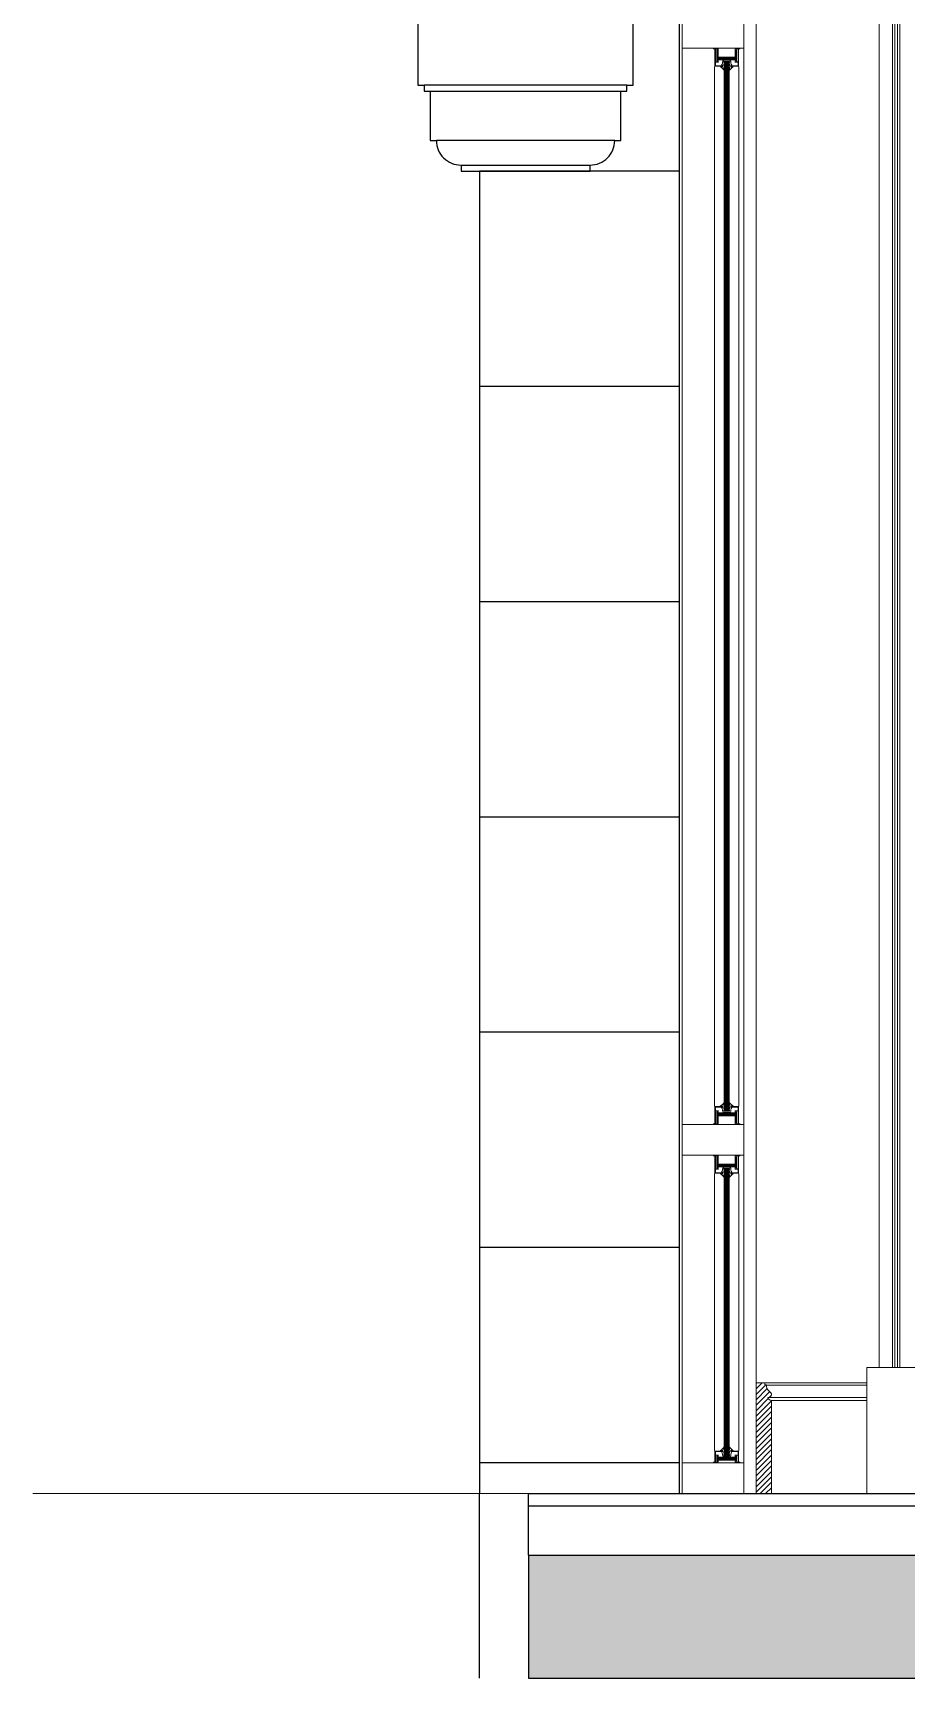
# Model space of a CAD drawing. Header units: millimetres. Extents: x -10942 to 92711, y -16583 to 30009.
# Drawn here: x 21159 to 22579, y 18562 to 21237 of the extents above; entities that cross this region are included whole.
import ezdxf

# ---------------------------------------------------------------- set-up
doc = ezdxf.new("R2010")
doc.units = ezdxf.units.MM
doc.header["$LTSCALE"] = 1000
doc.header["$MEASUREMENT"] = 0
doc.linetypes.add('DASHED', pattern=[0.75, 0.5, -0.25])
doc.linetypes.add('HIDDEN', pattern=[0.375, 0.25, -0.125])
for name, color, linetype, lineweight in [('A-FLOR-SLAB', 7, 'Continuous', 40), ('A-GLAZ', 134, 'Continuous', 18), ('A-RNDR-ALUM', 1, 'Continuous', 9), ('A-RNDR-PLST', 1, 'Continuous', 9), ('A-RNDR-PT36', 253, 'Continuous', 20)]:
    doc.layers.add(name, color=color, linetype=linetype, lineweight=lineweight)
for name, color, linetype in [('A-Hidden', 8, 'HIDDEN'), ('Layer1', 1, 'Continuous'), ('Layer3', 3, 'Continuous'), ('Layer7', 8, 'Continuous'), ('WOOD 01', 34, 'Continuous')]:
    doc.layers.add(name, color=color, linetype=linetype)

# ---------------------------------------------------------------- blocks, each defined once
blk = doc.blocks.new('GLAZ-5')
at = {"layer": 'A-GLAZ'}
for p, q in [((-26.3, 621.5, 0), (-26.3, 2328.5, 0)), ((-24.9, 621.5, 0), (-24.9, 2328.5, 0)), ((-23.6, 621.5, 0), (-23.6, 2328.5, 0)), ((-22.3, 621.5, 0), (-22.3, 2328.5, 0)), ((-20.9, 621.5, 0), (-20.9, 2328.5, 0)), ((-19.6, 621.5, 0), (-19.6, 2328.5, 0)), ((-18.3, 621.5, 0), (-18.3, 2328.5, 0)), ((-26.3, 528.5, 0), (-26.3, 58.5, 0)), ((-24.9, 528.5, 0), (-24.9, 58.5, 0)), ((-23.6, 528.5, 0), (-23.6, 58.5, 0)), ((-22.3, 528.5, 0), (-22.3, 58.5, 0)), ((-20.9, 528.5, 0), (-20.9, 58.5, 0)), ((-19.6, 528.5, 0), (-19.6, 58.5, 0)), ((-18.3, 528.5, 0), (-18.3, 58.5, 0))]:
    blk.add_line(p, q, dxfattribs=at)
at = {"layer": 'A-RNDR-ALUM'}
for p, q in [((-50, 2350, 0), (-50, 600, 0)), ((-38.2, 2347.4, 0), (-37.5, 2347.4, 0)), ((-38.2, 2329.4, 0), (-38.2, 2347.4, 0)), ((-38.2, 2347.4, 0), (-37.5, 2347.4, 0)), ((-38.2, 2329.4, 0), (-38.2, 2347.4, 0)), ((-38.2, 2329.4, 0), (-37.5, 2329.4, 0)), ((-38.2, 2329.4, 0), (-37.5, 2329.4, 0)), ((-37.5, 2329.4, 0), (-37.5, 2347.4, 0)), ((-37.5, 2329.4, 0), (-37.5, 2347.4, 0)), ((-37.5, 2335.7, 0), (-7.1, 2335.7, 0)), ((-37.5, 2335.7, 0), (-7.1, 2335.7, 0)), ((-37.5, 2334.6, 0), (-7.1, 2334.6, 0)), ((-37.5, 2334.6, 0), (-7.1, 2334.6, 0)), ((-37.5, 2333.4, 0), (-7.1, 2333.4, 0)), ((-37.5, 2333.4, 0), (-7.1, 2333.4, 0)), ((-37.5, 2332.2, 0), (-7.1, 2332.2, 0)), ((-37.5, 2332.2, 0), (-7.1, 2332.2, 0)), ((-37.5, 2331.1, 0), (-7.1, 2331.1, 0)), ((-37.5, 2331.1, 0), (-7.1, 2331.1, 0)), ((-36, 2347.4, 0), (-35.3, 2347.4, 0)), ((-36, 2347.4, 0), (-35.3, 2347.4, 0)), ((-36, 2329.4, 0), (-35.3, 2329.4, 0)), ((-36, 2329.4, 0), (-35.3, 2329.4, 0)), ((-6.4, 2347.4, 0), (-7.1, 2347.4, 0)), ((-7.1, 2329.4, 0), (-7.1, 2347.4, 0)), ((-6.4, 2347.4, 0), (-7.1, 2347.4, 0)), ((-7.1, 2329.4, 0), (-7.1, 2347.4, 0)), ((-6.4, 2329.4, 0), (-7.1, 2329.4, 0)), ((-6.4, 2329.4, 0), (-7.1, 2329.4, 0)), ((-6.4, 2329.4, 0), (-6.4, 2347.4, 0)), ((-6.4, 2329.4, 0), (-6.4, 2347.4, 0)), ((50, 2350, 0), (50, 600, 0)), ((-38.2, 620.6, 0), (-37.5, 620.6, 0)), ((-38.2, 620.6, 0), (-38.2, 602.6, 0)), ((-38.2, 620.6, 0), (-37.5, 620.6, 0)), ((-38.2, 620.6, 0), (-38.2, 602.6, 0)), ((-37.5, 620.6, 0), (-37.5, 602.6, 0)), ((-37.5, 620.6, 0), (-37.5, 602.6, 0)), ((-37.5, 618.9, 0), (-7.1, 618.9, 0)), ((-37.5, 618.9, 0), (-7.1, 618.9, 0)), ((-37.5, 617.8, 0), (-7.1, 617.8, 0)), ((-37.5, 617.8, 0), (-7.1, 617.8, 0)), ((-37.5, 616.6, 0), (-7.1, 616.6, 0)), ((-37.5, 616.6, 0), (-7.1, 616.6, 0)), ((-37.5, 615.4, 0), (-7.1, 615.4, 0)), ((-37.5, 615.4, 0), (-7.1, 615.4, 0)), ((-36, 620.6, 0), (-35.3, 620.6, 0)), ((-36, 620.6, 0), (-35.3, 620.6, 0)), ((-6.4, 620.6, 0), (-7.1, 620.6, 0)), ((-7.1, 620.6, 0), (-7.1, 602.6, 0)), ((-6.4, 620.6, 0), (-7.1, 620.6, 0)), ((-7.1, 620.6, 0), (-7.1, 602.6, 0)), ((-6.4, 620.6, 0), (-6.4, 602.6, 0)), ((-6.4, 620.6, 0), (-6.4, 602.6, 0)), ((-38.2, 602.6, 0), (-37.5, 602.6, 0)), ((-38.2, 602.6, 0), (-37.5, 602.6, 0)), ((-37.5, 614.3, 0), (-7.1, 614.3, 0)), ((-37.5, 614.3, 0), (-7.1, 614.3, 0)), ((-36, 602.6, 0), (-35.3, 602.6, 0)), ((-36, 602.6, 0), (-35.3, 602.6, 0)), ((-6.4, 602.6, 0), (-7.1, 602.6, 0)), ((-6.4, 602.6, 0), (-7.1, 602.6, 0)), ((-50, 50, 0), (-50, 550, 0)), ((-38.2, 547.4, 0), (-37.5, 547.4, 0)), ((-38.2, 529.4, 0), (-38.2, 547.4, 0)), ((-38.2, 547.4, 0), (-37.5, 547.4, 0)), ((-38.2, 529.4, 0), (-38.2, 547.4, 0)), ((-37.5, 529.4, 0), (-37.5, 547.4, 0)), ((-37.5, 529.4, 0), (-37.5, 547.4, 0)), ((-37.5, 535.7, 0), (-7.1, 535.7, 0)), ((-37.5, 535.7, 0), (-7.1, 535.7, 0)), ((-36, 547.4, 0), (-35.3, 547.4, 0)), ((-36, 547.4, 0), (-35.3, 547.4, 0)), ((-6.4, 547.4, 0), (-7.1, 547.4, 0)), ((-7.1, 529.4, 0), (-7.1, 547.4, 0)), ((-6.4, 547.4, 0), (-7.1, 547.4, 0)), ((-7.1, 529.4, 0), (-7.1, 547.4, 0)), ((-6.4, 529.4, 0), (-6.4, 547.4, 0)), ((-6.4, 529.4, 0), (-6.4, 547.4, 0)), ((50, 50, 0), (50, 550, 0)), ((-38.2, 529.4, 0), (-37.5, 529.4, 0)), ((-38.2, 529.4, 0), (-37.5, 529.4, 0)), ((-37.5, 534.6, 0), (-7.1, 534.6, 0)), ((-37.5, 534.6, 0), (-7.1, 534.6, 0)), ((-37.5, 533.4, 0), (-7.1, 533.4, 0)), ((-37.5, 533.4, 0), (-7.1, 533.4, 0)), ((-37.5, 532.2, 0), (-7.1, 532.2, 0)), ((-37.5, 532.2, 0), (-7.1, 532.2, 0)), ((-37.5, 531.1, 0), (-7.1, 531.1, 0)), ((-37.5, 531.1, 0), (-7.1, 531.1, 0)), ((-36, 529.4, 0), (-35.3, 529.4, 0)), ((-36, 529.4, 0), (-35.3, 529.4, 0)), ((-6.4, 529.4, 0), (-7.1, 529.4, 0)), ((-6.4, 529.4, 0), (-7.1, 529.4, 0)), ((-38.2, 60.6, 0), (-37.5, 60.6, 0)), ((-38.2, 60.6, 0), (-38.2, 52.6, 0)), ((-38.2, 60.6, 0), (-37.5, 60.6, 0)), ((-38.2, 60.6, 0), (-38.2, 52.6, 0)), ((-37.5, 60.6, 0), (-37.5, 52.6, 0)), ((-37.5, 60.6, 0), (-37.5, 52.6, 0)), ((-37.5, 59, 0), (-7.1, 59, 0)), ((-37.5, 59, 0), (-7.1, 59, 0)), ((-37.5, 57.8, 0), (-7.1, 57.8, 0)), ((-37.5, 57.8, 0), (-7.1, 57.8, 0)), ((-37.5, 56.6, 0), (-7.1, 56.6, 0)), ((-37.5, 56.6, 0), (-7.1, 56.6, 0)), ((-37.5, 55.5, 0), (-7.1, 55.5, 0)), ((-37.5, 55.5, 0), (-7.1, 55.5, 0)), ((-37.5, 54.3, 0), (-7.1, 54.3, 0)), ((-37.5, 54.3, 0), (-7.1, 54.3, 0)), ((-36, 60.6, 0), (-35.3, 60.6, 0)), ((-36, 60.6, 0), (-35.3, 60.6, 0)), ((-6.4, 60.6, 0), (-7.1, 60.6, 0)), ((-7.1, 60.6, 0), (-7.1, 52.6, 0)), ((-6.4, 60.6, 0), (-7.1, 60.6, 0)), ((-7.1, 60.6, 0), (-7.1, 52.6, 0)), ((-6.4, 60.6, 0), (-6.4, 52.6, 0)), ((-6.4, 60.6, 0), (-6.4, 52.6, 0)), ((-38.2, 52.6, 0), (-37.5, 52.6, 0)), ((-38.2, 52.6, 0), (-37.5, 52.6, 0)), ((-36, 52.6, 0), (-35.3, 52.6, 0)), ((-36, 52.6, 0), (-35.3, 52.6, 0)), ((-6.4, 52.6, 0), (-7.1, 52.6, 0)), ((-6.4, 52.6, 0), (-7.1, 52.6, 0))]:
    blk.add_line(p, q, dxfattribs=at)
for points in [[(-50, 2350), (50, 2350), (50, 2400), (-50, 2400)], [(-50, 600), (50, 600), (50, 550), (-50, 550)], [(-50, 50), (50, 50), (50, 0), (-50, 0)]]:
    blk.add_lwpolyline(points, close=True, dxfattribs=at)
at = {"layer": 'A-RNDR-ALUM', "const_width": 0.928, "elevation": 0}
for points in [[(-43.7, 2348.6, -0.414214), (-44.2, 2349.1)], [(-43.7, 2348.6, -0.414214), (-44.2, 2349.1)], [(-0.7, 2348.6, 0.414214), (-0.2, 2349.1)], [(-0.7, 2348.6, 0.414214), (-0.2, 2349.1)], [(-43.7, 601.4, 0.414214), (-44.2, 600.9)], [(-43.7, 601.4, 0.414214), (-44.2, 600.9)], [(-0.7, 601.4, -0.414214), (-0.2, 600.9)], [(-0.7, 601.4, -0.414214), (-0.2, 600.9)], [(-43.7, 548.6, -0.414214), (-44.2, 549.1)], [(-43.7, 548.6, -0.414214), (-44.2, 549.1)], [(-0.7, 548.6, 0.414214), (-0.2, 549.1)], [(-0.7, 548.6, 0.414214), (-0.2, 549.1)], [(-43.7, 51.4, 0.414214), (-44.2, 50.9)], [(-43.7, 51.4, 0.414214), (-44.2, 50.9)], [(-0.7, 51.4, -0.414214), (-0.2, 50.9)], [(-0.7, 51.4, -0.414214), (-0.2, 50.9)]]:
    blk.add_lwpolyline(points, format="xyb", dxfattribs=at)
at = {"layer": 'A-RNDR-ALUM', "elevation": 0}
for points in [[(-14, 2322.4), (-15.6, 2322.4), (-15.6, 2319.5, -0.015553), (-14.8, 2320), (-11.6, 2320, 0.104304), (-18.3, 2313.9), (-18.3, 2316.5, -0.016036), (-17.6, 2317.2), (-17.6, 2318.5), (-18.3, 2319.1), (-18.3, 2322), (-17.6, 2321.3), (-17.6, 2323.7), (-18.3, 2324.3), (-18.3, 2327.2), (-17.6, 2326.5), (-17.6, 2327.8, 0.414214), (-18.3, 2328.5), (-26.3, 2328.5, 0.414214), (-26.9, 2327.8), (-26.9, 2326.5), (-26.3, 2327.2), (-26.3, 2324.3), (-26.9, 2323.7), (-26.9, 2321.3), (-26.3, 2322), (-26.3, 2319.1), (-26.9, 2318.5), (-26.9, 2317.2, -0.016036), (-26.3, 2316.5), (-26.3, 2313.9, 0.104304), (-33, 2320), (-29.8, 2320, -0.015553), (-28.9, 2319.5), (-28.9, 2322.4), (-30.6, 2322.4, 0.021646), (-28.9, 2325.9), (-28.9, 2327.8, -0.414214), (-26.3, 2330.5), (-18.3, 2330.5, -0.414214), (-15.6, 2327.8), (-15.6, 2325.9, 0.021646)], [(-14, 627.6), (-15.6, 627.6), (-15.6, 630.5, 0.015553), (-14.8, 630), (-11.6, 630, -0.104304), (-18.3, 636.1), (-18.3, 633.5, 0.016036), (-17.6, 632.8), (-17.6, 631.5), (-18.3, 630.9), (-18.3, 628), (-17.6, 628.7), (-17.6, 626.3), (-18.3, 625.7), (-18.3, 622.8), (-17.6, 623.5), (-17.6, 622.2, -0.414214), (-18.3, 621.5), (-26.3, 621.5, -0.414214), (-26.9, 622.2), (-26.9, 623.5), (-26.3, 622.8), (-26.3, 625.7), (-26.9, 626.3), (-26.9, 628.7), (-26.3, 628), (-26.3, 630.9), (-26.9, 631.5), (-26.9, 632.8, 0.016036), (-26.3, 633.5), (-26.3, 636.1, -0.104304), (-33, 630), (-29.8, 630, 0.015553), (-28.9, 630.5), (-28.9, 627.6), (-30.6, 627.6, -0.021646), (-28.9, 624.1), (-28.9, 622.2, 0.414214), (-26.3, 619.5), (-18.3, 619.5, 0.414214), (-15.6, 622.2), (-15.6, 624.1, -0.021646)], [(-14, 522.4), (-15.6, 522.4), (-15.6, 519.5, -0.015553), (-14.8, 520), (-11.6, 520, 0.104304), (-18.3, 513.9), (-18.3, 516.5, -0.016036), (-17.6, 517.2), (-17.6, 518.5), (-18.3, 519.1), (-18.3, 522), (-17.6, 521.3), (-17.6, 523.7), (-18.3, 524.3), (-18.3, 527.2), (-17.6, 526.5), (-17.6, 527.8, 0.414214), (-18.3, 528.5), (-26.3, 528.5, 0.414214), (-26.9, 527.8), (-26.9, 526.5), (-26.3, 527.2), (-26.3, 524.3), (-26.9, 523.7), (-26.9, 521.3), (-26.3, 522), (-26.3, 519.1), (-26.9, 518.5), (-26.9, 517.2, -0.016036), (-26.3, 516.5), (-26.3, 513.9, 0.104304), (-33, 520), (-29.8, 520, -0.015553), (-28.9, 519.5), (-28.9, 522.4), (-30.6, 522.4, 0.021646), (-28.9, 525.9), (-28.9, 527.8, -0.414214), (-26.3, 530.5), (-18.3, 530.5, -0.414214), (-15.6, 527.8), (-15.6, 525.9, 0.021646)], [(-14, 67.6), (-15.6, 67.6), (-15.6, 70.5, 0.015553), (-14.8, 70), (-11.6, 70, -0.104304), (-18.3, 76.1), (-18.3, 73.5, 0.016036), (-17.6, 72.8), (-17.6, 71.5), (-18.3, 70.9), (-18.3, 68), (-17.6, 68.7), (-17.6, 66.3), (-18.3, 65.7), (-18.3, 62.8), (-17.6, 63.5), (-17.6, 62.2, -0.414214), (-18.3, 61.5), (-26.3, 61.5, -0.414214), (-26.9, 62.2), (-26.9, 63.5), (-26.3, 62.8), (-26.3, 65.7), (-26.9, 66.3), (-26.9, 68.7), (-26.3, 68), (-26.3, 70.9), (-26.9, 71.5), (-26.9, 72.8, 0.016036), (-26.3, 73.5), (-26.3, 76.1, -0.104304), (-33, 70), (-29.8, 70, 0.015553), (-28.9, 70.5), (-28.9, 67.6), (-30.6, 67.6, -0.021646), (-28.9, 64.1), (-28.9, 62.2, 0.414214), (-26.3, 59.5), (-18.3, 59.5, 0.414214), (-15.6, 62.2), (-15.6, 64.1, -0.021646)]]:
    blk.add_lwpolyline(points, format="xyb", close=True, dxfattribs=at)
at = {"layer": 'A-RNDR-ALUM'}
for points in [[(-44.6, 2350, 0), (-44.6, 2349.1, 0), (-42.2, 2350, 0), (-43.7, 2349.1, 0)], [(-44.6, 2350, 0), (-44.6, 2349.1, 0), (-42.2, 2350, 0), (-43.7, 2349.1, 0)], [(-42.2, 2350, 0), (-43.7, 2349.1, 0), (-42.2, 2348.2, 0), (-43.7, 2348.2, 0)], [(-42.2, 2350, 0), (-43.7, 2349.1, 0), (-42.2, 2348.2, 0), (-43.7, 2348.2, 0)], [(-36.9, 2348.2, 0), (-35, 2350, 0), (-39.8, 2348.2, 0), (-39.8, 2350, 0)], [(-36.9, 2348.2, 0), (-35, 2350, 0), (-39.8, 2348.2, 0), (-39.8, 2350, 0)], [(-39.8, 2326.7, 0), (-39.8, 2328.6, 0), (-35, 2326.7, 0), (-36.9, 2328.6, 0)], [(-39.8, 2326.7, 0), (-39.8, 2328.6, 0), (-35, 2326.7, 0), (-36.9, 2328.6, 0)], [(-36.9, 2336, 0), (-35, 2336, 0), (-36.9, 2348.2, 0), (-35, 2350, 0)], [(-36.9, 2336, 0), (-35, 2336, 0), (-36.9, 2348.2, 0), (-35, 2350, 0)], [(-36.9, 2330.7, 0), (-35, 2330.7, 0), (-36.9, 2328.6, 0), (-35, 2326.7, 0)], [(-36.9, 2330.7, 0), (-35, 2330.7, 0), (-36.9, 2328.6, 0), (-35, 2326.7, 0)], [(-7.5, 2348.2, 0), (-9.4, 2350, 0), (-4.6, 2348.2, 0), (-4.6, 2350, 0)], [(-7.5, 2336, 0), (-9.4, 2336, 0), (-7.5, 2348.2, 0), (-9.4, 2350, 0)], [(-7.5, 2336, 0), (-9.4, 2336, 0), (-7.5, 2348.2, 0), (-9.4, 2350, 0)], [(-7.5, 2348.2, 0), (-9.4, 2350, 0), (-4.6, 2348.2, 0), (-4.6, 2350, 0)], [(-7.5, 2330.7, 0), (-9.4, 2330.7, 0), (-7.5, 2328.6, 0), (-9.4, 2326.7, 0)], [(-7.5, 2330.7, 0), (-9.4, 2330.7, 0), (-7.5, 2328.6, 0), (-9.4, 2326.7, 0)], [(-4.6, 2326.7, 0), (-4.6, 2328.6, 0), (-9.4, 2326.7, 0), (-7.5, 2328.6, 0)], [(-4.6, 2326.7, 0), (-4.6, 2328.6, 0), (-9.4, 2326.7, 0), (-7.5, 2328.6, 0)], [(-2.2, 2350, 0), (-0.7, 2349.1, 0), (-2.2, 2348.2, 0), (-0.7, 2348.2, 0)], [(0.2, 2350, 0), (0.2, 2349.1, 0), (-2.2, 2350, 0), (-0.7, 2349.1, 0)], [(-2.2, 2350, 0), (-0.7, 2349.1, 0), (-2.2, 2348.2, 0), (-0.7, 2348.2, 0)], [(0.2, 2350, 0), (0.2, 2349.1, 0), (-2.2, 2350, 0), (-0.7, 2349.1, 0)], [(-40.6, 2322.4, 0), (-40.6, 2321.2, 0), (-29.9, 2322.4, 0), (-29.9, 2321.2, 0)], [(-40.6, 2322.4, 0), (-40.6, 2321.2, 0), (-29.9, 2322.4, 0), (-29.9, 2321.2, 0)], [(-40.6, 2321.2, 0), (-40.6, 2320, 0), (-29.9, 2321.2, 0), (-29.9, 2320, 0)], [(-40.6, 2321.2, 0), (-40.6, 2320, 0), (-29.9, 2321.2, 0), (-29.9, 2320, 0)], [(-4.3, 2322.4, 0), (-4.3, 2321.2, 0), (-15.1, 2322.4, 0), (-15.1, 2321.2, 0)], [(-4.3, 2322.4, 0), (-4.3, 2321.2, 0), (-15.1, 2322.4, 0), (-15.1, 2321.2, 0)], [(-4.3, 2321.2, 0), (-4.3, 2320, 0), (-15.1, 2321.2, 0), (-15.1, 2320, 0)], [(-4.3, 2321.2, 0), (-4.3, 2320, 0), (-15.1, 2321.2, 0), (-15.1, 2320, 0)], [(-40.6, 628.8, 0), (-40.6, 630, 0), (-29.9, 628.8, 0), (-29.9, 630, 0)], [(-40.6, 628.8, 0), (-40.6, 630, 0), (-29.9, 628.8, 0), (-29.9, 630, 0)], [(-40.6, 627.6, 0), (-40.6, 628.8, 0), (-29.9, 627.6, 0), (-29.9, 628.8, 0)], [(-40.6, 627.6, 0), (-40.6, 628.8, 0), (-29.9, 627.6, 0), (-29.9, 628.8, 0)], [(-39.8, 623.3, 0), (-39.8, 621.4, 0), (-35, 623.3, 0), (-36.9, 621.4, 0)], [(-39.8, 623.3, 0), (-39.8, 621.4, 0), (-35, 623.3, 0), (-36.9, 621.4, 0)], [(-36.9, 619.3, 0), (-35, 619.3, 0), (-36.9, 621.4, 0), (-35, 623.3, 0)], [(-36.9, 619.3, 0), (-35, 619.3, 0), (-36.9, 621.4, 0), (-35, 623.3, 0)], [(-4.3, 628.8, 0), (-4.3, 630, 0), (-15.1, 628.8, 0), (-15.1, 630, 0)], [(-4.3, 628.8, 0), (-4.3, 630, 0), (-15.1, 628.8, 0), (-15.1, 630, 0)], [(-4.3, 627.6, 0), (-4.3, 628.8, 0), (-15.1, 627.6, 0), (-15.1, 628.8, 0)], [(-4.3, 627.6, 0), (-4.3, 628.8, 0), (-15.1, 627.6, 0), (-15.1, 628.8, 0)], [(-4.6, 623.3, 0), (-4.6, 621.4, 0), (-9.4, 623.3, 0), (-7.5, 621.4, 0)], [(-7.5, 619.3, 0), (-9.4, 619.3, 0), (-7.5, 621.4, 0), (-9.4, 623.3, 0)], [(-4.6, 623.3, 0), (-4.6, 621.4, 0), (-9.4, 623.3, 0), (-7.5, 621.4, 0)], [(-7.5, 619.3, 0), (-9.4, 619.3, 0), (-7.5, 621.4, 0), (-9.4, 623.3, 0)], [(-44.6, 600, 0), (-44.6, 600.9, 0), (-42.2, 600, 0), (-43.7, 600.9, 0)], [(-44.6, 600, 0), (-44.6, 600.9, 0), (-42.2, 600, 0), (-43.7, 600.9, 0)], [(-42.2, 600, 0), (-43.7, 600.9, 0), (-42.2, 601.8, 0), (-43.7, 601.8, 0)], [(-42.2, 600, 0), (-43.7, 600.9, 0), (-42.2, 601.8, 0), (-43.7, 601.8, 0)], [(-36.9, 601.8, 0), (-35, 600, 0), (-39.8, 601.8, 0), (-39.8, 600, 0)], [(-36.9, 601.8, 0), (-35, 600, 0), (-39.8, 601.8, 0), (-39.8, 600, 0)], [(-36.9, 614, 0), (-35, 614, 0), (-36.9, 601.8, 0), (-35, 600, 0)], [(-36.9, 614, 0), (-35, 614, 0), (-36.9, 601.8, 0), (-35, 600, 0)], [(-7.5, 614, 0), (-9.4, 614, 0), (-7.5, 601.8, 0), (-9.4, 600, 0)], [(-7.5, 614, 0), (-9.4, 614, 0), (-7.5, 601.8, 0), (-9.4, 600, 0)], [(-7.5, 601.8, 0), (-9.4, 600, 0), (-4.6, 601.8, 0), (-4.6, 600, 0)], [(-7.5, 601.8, 0), (-9.4, 600, 0), (-4.6, 601.8, 0), (-4.6, 600, 0)], [(-2.2, 600, 0), (-0.7, 600.9, 0), (-2.2, 601.8, 0), (-0.7, 601.8, 0)], [(-2.2, 600, 0), (-0.7, 600.9, 0), (-2.2, 601.8, 0), (-0.7, 601.8, 0)], [(0.2, 600, 0), (0.2, 600.9, 0), (-2.2, 600, 0), (-0.7, 600.9, 0)], [(0.2, 600, 0), (0.2, 600.9, 0), (-2.2, 600, 0), (-0.7, 600.9, 0)], [(-44.6, 550, 0), (-44.6, 549.1, 0), (-42.2, 550, 0), (-43.7, 549.1, 0)], [(-44.6, 550, 0), (-44.6, 549.1, 0), (-42.2, 550, 0), (-43.7, 549.1, 0)], [(-42.2, 550, 0), (-43.7, 549.1, 0), (-42.2, 548.2, 0), (-43.7, 548.2, 0)], [(-42.2, 550, 0), (-43.7, 549.1, 0), (-42.2, 548.2, 0), (-43.7, 548.2, 0)], [(-36.9, 548.2, 0), (-35, 550, 0), (-39.8, 548.2, 0), (-39.8, 550, 0)], [(-36.9, 548.2, 0), (-35, 550, 0), (-39.8, 548.2, 0), (-39.8, 550, 0)], [(-36.9, 536, 0), (-35, 536, 0), (-36.9, 548.2, 0), (-35, 550, 0)], [(-36.9, 536, 0), (-35, 536, 0), (-36.9, 548.2, 0), (-35, 550, 0)], [(-7.5, 548.2, 0), (-9.4, 550, 0), (-4.6, 548.2, 0), (-4.6, 550, 0)], [(-7.5, 536, 0), (-9.4, 536, 0), (-7.5, 548.2, 0), (-9.4, 550, 0)], [(-7.5, 536, 0), (-9.4, 536, 0), (-7.5, 548.2, 0), (-9.4, 550, 0)], [(-7.5, 548.2, 0), (-9.4, 550, 0), (-4.6, 548.2, 0), (-4.6, 550, 0)], [(-2.2, 550, 0), (-0.7, 549.1, 0), (-2.2, 548.2, 0), (-0.7, 548.2, 0)], [(0.2, 550, 0), (0.2, 549.1, 0), (-2.2, 550, 0), (-0.7, 549.1, 0)], [(-2.2, 550, 0), (-0.7, 549.1, 0), (-2.2, 548.2, 0), (-0.7, 548.2, 0)], [(0.2, 550, 0), (0.2, 549.1, 0), (-2.2, 550, 0), (-0.7, 549.1, 0)], [(-40.6, 522.4, 0), (-40.6, 521.2, 0), (-29.9, 522.4, 0), (-29.9, 521.2, 0)], [(-40.6, 522.4, 0), (-40.6, 521.2, 0), (-29.9, 522.4, 0), (-29.9, 521.2, 0)], [(-40.6, 521.2, 0), (-40.6, 520, 0), (-29.9, 521.2, 0), (-29.9, 520, 0)], [(-40.6, 521.2, 0), (-40.6, 520, 0), (-29.9, 521.2, 0), (-29.9, 520, 0)], [(-39.8, 526.7, 0), (-39.8, 528.6, 0), (-35, 526.7, 0), (-36.9, 528.6, 0)], [(-39.8, 526.7, 0), (-39.8, 528.6, 0), (-35, 526.7, 0), (-36.9, 528.6, 0)], [(-36.9, 530.7, 0), (-35, 530.7, 0), (-36.9, 528.6, 0), (-35, 526.7, 0)], [(-36.9, 530.7, 0), (-35, 530.7, 0), (-36.9, 528.6, 0), (-35, 526.7, 0)], [(-4.3, 522.4, 0), (-4.3, 521.2, 0), (-15.1, 522.4, 0), (-15.1, 521.2, 0)], [(-4.3, 522.4, 0), (-4.3, 521.2, 0), (-15.1, 522.4, 0), (-15.1, 521.2, 0)], [(-4.3, 521.2, 0), (-4.3, 520, 0), (-15.1, 521.2, 0), (-15.1, 520, 0)], [(-4.3, 521.2, 0), (-4.3, 520, 0), (-15.1, 521.2, 0), (-15.1, 520, 0)], [(-7.5, 530.7, 0), (-9.4, 530.7, 0), (-7.5, 528.6, 0), (-9.4, 526.7, 0)], [(-7.5, 530.7, 0), (-9.4, 530.7, 0), (-7.5, 528.6, 0), (-9.4, 526.7, 0)], [(-4.6, 526.7, 0), (-4.6, 528.6, 0), (-9.4, 526.7, 0), (-7.5, 528.6, 0)], [(-4.6, 526.7, 0), (-4.6, 528.6, 0), (-9.4, 526.7, 0), (-7.5, 528.6, 0)], [(-40.6, 68.8, 0), (-40.6, 70, 0), (-29.9, 68.8, 0), (-29.9, 70, 0)], [(-40.6, 68.8, 0), (-40.6, 70, 0), (-29.9, 68.8, 0), (-29.9, 70, 0)], [(-40.6, 67.6, 0), (-40.6, 68.8, 0), (-29.9, 67.6, 0), (-29.9, 68.8, 0)], [(-40.6, 67.6, 0), (-40.6, 68.8, 0), (-29.9, 67.6, 0), (-29.9, 68.8, 0)], [(-39.8, 63.3, 0), (-39.8, 61.5, 0), (-35, 63.3, 0), (-36.9, 61.5, 0)], [(-39.8, 63.3, 0), (-39.8, 61.5, 0), (-35, 63.3, 0), (-36.9, 61.5, 0)], [(-36.9, 59.3, 0), (-35, 59.3, 0), (-36.9, 61.5, 0), (-35, 63.3, 0)], [(-36.9, 59.3, 0), (-35, 59.3, 0), (-36.9, 61.5, 0), (-35, 63.3, 0)], [(-36.9, 54, 0), (-35, 54, 0), (-36.9, 51.8, 0), (-35, 50, 0)], [(-36.9, 54, 0), (-35, 54, 0), (-36.9, 51.8, 0), (-35, 50, 0)], [(-4.3, 68.8, 0), (-4.3, 70, 0), (-15.1, 68.8, 0), (-15.1, 70, 0)], [(-4.3, 68.8, 0), (-4.3, 70, 0), (-15.1, 68.8, 0), (-15.1, 70, 0)], [(-4.3, 67.6, 0), (-4.3, 68.8, 0), (-15.1, 67.6, 0), (-15.1, 68.8, 0)], [(-4.3, 67.6, 0), (-4.3, 68.8, 0), (-15.1, 67.6, 0), (-15.1, 68.8, 0)], [(-4.6, 63.3, 0), (-4.6, 61.5, 0), (-9.4, 63.3, 0), (-7.5, 61.5, 0)], [(-7.5, 59.3, 0), (-9.4, 59.3, 0), (-7.5, 61.5, 0), (-9.4, 63.3, 0)], [(-4.6, 63.3, 0), (-4.6, 61.5, 0), (-9.4, 63.3, 0), (-7.5, 61.5, 0)], [(-7.5, 59.3, 0), (-9.4, 59.3, 0), (-7.5, 61.5, 0), (-9.4, 63.3, 0)], [(-7.5, 54, 0), (-9.4, 54, 0), (-7.5, 51.8, 0), (-9.4, 50, 0)], [(-7.5, 54, 0), (-9.4, 54, 0), (-7.5, 51.8, 0), (-9.4, 50, 0)], [(-44.6, 50, 0), (-44.6, 50.9, 0), (-42.2, 50, 0), (-43.7, 50.9, 0)], [(-44.6, 50, 0), (-44.6, 50.9, 0), (-42.2, 50, 0), (-43.7, 50.9, 0)], [(-42.2, 50, 0), (-43.7, 50.9, 0), (-42.2, 51.8, 0), (-43.7, 51.8, 0)], [(-42.2, 50, 0), (-43.7, 50.9, 0), (-42.2, 51.8, 0), (-43.7, 51.8, 0)], [(-36.9, 51.8, 0), (-35, 50, 0), (-39.8, 51.8, 0), (-39.8, 50, 0)], [(-36.9, 51.8, 0), (-35, 50, 0), (-39.8, 51.8, 0), (-39.8, 50, 0)], [(-7.5, 51.8, 0), (-9.4, 50, 0), (-4.6, 51.8, 0), (-4.6, 50, 0)], [(-7.5, 51.8, 0), (-9.4, 50, 0), (-4.6, 51.8, 0), (-4.6, 50, 0)], [(-2.2, 50, 0), (-0.7, 50.9, 0), (-2.2, 51.8, 0), (-0.7, 51.8, 0)], [(-2.2, 50, 0), (-0.7, 50.9, 0), (-2.2, 51.8, 0), (-0.7, 51.8, 0)], [(0.2, 50, 0), (0.2, 50.9, 0), (-2.2, 50, 0), (-0.7, 50.9, 0)], [(0.2, 50, 0), (0.2, 50.9, 0), (-2.2, 50, 0), (-0.7, 50.9, 0)]]:
    blk.add_solid(points, dxfattribs=at)
for points in [[(-42.2, 2320, 0), (-39.8, 2322.4, 0), (-42.2, 2350, 0), (-39.8, 2350, 0)], [(-42.2, 2320, 0), (-39.8, 2322.4, 0), (-42.2, 2350, 0), (-39.8, 2350, 0)], [(-4.6, 2322.4, 0), (-2.2, 2320, 0), (-4.6, 2350, 0), (-2.2, 2350, 0)], [(-4.6, 2322.4, 0), (-2.2, 2320, 0), (-4.6, 2350, 0), (-2.2, 2350, 0)], [(-42.2, 2320, 0), (-39.8, 2322.4, 0), (-40.1, 2320, 0), (-40.1, 2322.4, 0)], [(-42.2, 2320, 0), (-39.8, 2322.4, 0), (-40.1, 2320, 0), (-40.1, 2322.4, 0)], [(-2.2, 2320, 0), (-4.6, 2322.4, 0), (-4.3, 2320, 0), (-4.3, 2322.4, 0)], [(-2.2, 2320, 0), (-4.6, 2322.4, 0), (-4.3, 2320, 0), (-4.3, 2322.4, 0)], [(-42.2, 630, 0), (-39.8, 627.6, 0), (-42.2, 600, 0), (-39.8, 600, 0)], [(-42.2, 630, 0), (-39.8, 627.6, 0), (-40.1, 630, 0), (-40.1, 627.6, 0)], [(-42.2, 630, 0), (-39.8, 627.6, 0), (-42.2, 600, 0), (-39.8, 600, 0)], [(-42.2, 630, 0), (-39.8, 627.6, 0), (-40.1, 630, 0), (-40.1, 627.6, 0)], [(-4.6, 627.6, 0), (-2.2, 630, 0), (-4.6, 600, 0), (-2.2, 600, 0)], [(-2.2, 630, 0), (-4.6, 627.6, 0), (-4.3, 630, 0), (-4.3, 627.6, 0)], [(-4.6, 627.6, 0), (-2.2, 630, 0), (-4.6, 600, 0), (-2.2, 600, 0)], [(-2.2, 630, 0), (-4.6, 627.6, 0), (-4.3, 630, 0), (-4.3, 627.6, 0)], [(-42.2, 520, 0), (-39.8, 522.4, 0), (-42.2, 550, 0), (-39.8, 550, 0)], [(-42.2, 520, 0), (-39.8, 522.4, 0), (-42.2, 550, 0), (-39.8, 550, 0)], [(-4.6, 522.4, 0), (-2.2, 520, 0), (-4.6, 550, 0), (-2.2, 550, 0)], [(-4.6, 522.4, 0), (-2.2, 520, 0), (-4.6, 550, 0), (-2.2, 550, 0)], [(-42.2, 520, 0), (-39.8, 522.4, 0), (-40.1, 520, 0), (-40.1, 522.4, 0)], [(-42.2, 520, 0), (-39.8, 522.4, 0), (-40.1, 520, 0), (-40.1, 522.4, 0)], [(-2.2, 520, 0), (-4.6, 522.4, 0), (-4.3, 520, 0), (-4.3, 522.4, 0)], [(-2.2, 520, 0), (-4.6, 522.4, 0), (-4.3, 520, 0), (-4.3, 522.4, 0)], [(-42.2, 70, 0), (-39.8, 67.6, 0), (-42.2, 50, 0), (-39.8, 50, 0)], [(-42.2, 70, 0), (-39.8, 67.6, 0), (-40.1, 70, 0), (-40.1, 67.6, 0)], [(-42.2, 70, 0), (-39.8, 67.6, 0), (-42.2, 50, 0), (-39.8, 50, 0)], [(-42.2, 70, 0), (-39.8, 67.6, 0), (-40.1, 70, 0), (-40.1, 67.6, 0)], [(-4.6, 67.6, 0), (-2.2, 70, 0), (-4.6, 50, 0), (-2.2, 50, 0)], [(-2.2, 70, 0), (-4.6, 67.6, 0), (-4.3, 70, 0), (-4.3, 67.6, 0)], [(-4.6, 67.6, 0), (-2.2, 70, 0), (-4.6, 50, 0), (-2.2, 50, 0)], [(-2.2, 70, 0), (-4.6, 67.6, 0), (-4.3, 70, 0), (-4.3, 67.6, 0)]]:
    blk.add_trace(points, dxfattribs=at)
at = {"layer": 'A-RNDR-PT36'}
for p, q in [((-42.2, 630, 0), (-42.2, 2320, 0)), ((-2.2, 2320, 0), (-2.2, 630, 0)), ((-42.2, 520, 0), (-42.2, 70, 0)), ((-2.2, 70, 0), (-2.2, 520, 0))]:
    blk.add_line(p, q, dxfattribs=at)

msp = doc.modelspace()

# ---------------------------------------------------------------- hatches: boundary and pattern name
at = {"layer": 'Layer7'}
h = msp.add_hatch(dxfattribs=at)
h.set_pattern_fill('AR-CONC', color=256, scale=10, style=0)
h.set_pattern_definition([(50, (-18532.32, 29239.3), (71.72602, -6.27521), [7.5, -82.5]), (355, (-18532.32, 29239.3), (-13.87513, 75.21921), [6, -66]), (100.4514, (-18526.34, 29238.78), (57.85094, 68.94395), [6.37402, -70.11421]), (46.1842, (-18532.32, 29259.3), (106.7241, -16.5519), [11.25, -123.75]), (96.6356, (-18523.43, 29257.92), (93.46627, 97.41179), [9.56103, -105.1713]), (351.1842, (-18532.32, 29259.3), (93.4662, 97.41186), [9, -99]), (21, (-18522.32, 29254.3), (59.690705, -40.26189), [7.5, -82.5]), (326, (-18522.32, 29254.3), (24.33153, 72.515), [6, -66]), (71.4514, (-18517.346, 29250.95), (84.02226, 32.25305), [6.37402, -70.11421]), (37.5, (-18532.32, 29239.302), (1.215986, 33.289385), [0, -65.2, 0, -67, 0, -66.25]), (7.5, (-18532.32, 29239.302), (26.306954, 39.44117), [0, -38.2, 0, -63.7, 0, -25.25]), (327.5, (-18554.62, 29239.302), (53.382244, -2.255487), [0, -25, 0, -78, 0, -103.5]), (317.5, (-18564.62, 29239.302), (58.318617, 10.0105), [0, -32.5, 0, -51.8, 0, -73.5])])
h.paths.add_polyline_path([(28510.1, 18562.1), (28510.1, 18762.1), (21965, 18762.1), (21965, 18562.1)])
at = {"layer": 'WOOD 01', "lineweight": 0, "ltscale": 500}
h = msp.add_hatch(dxfattribs=at)
h.set_pattern_fill('ANSI31', color=256, scale=50, style=0)
h.set_pattern_definition([(45, (27884.007, 29239.3025), (-4.4194174, 4.4194174), [])])
edge = h.paths.add_edge_path()
edge.add_line((22335, 19042.1), (22349, 19042.1))
edge.add_line((22349, 19042.1), (22349, 19039.1))
edge.add_line((22349, 19039.1), (22352, 19039.1))
edge.add_arc((22367.1, 19038.5), 15.1, 177.7159, 202.9186)
edge.add_arc((22365.6, 19038.4), 13.7, 205.0884, 236.6917)
edge.add_arc((22355.1, 19023), 4.85, -99.1797, 53.1375, ccw=False)
edge.add_arc((22360, 19019.2), 5.7, 189.2709, 270)
edge.add_line((22360, 19013.5), (22360, 18862.1))
edge.add_line((22360, 18862.1), (22335, 18862.1))
edge.add_line((22335, 18862.1), (22335, 19042.1))

# ---------------------------------------------------------------- linework, layer by layer
at = {"layer": 'A-Hidden', "linetype": 'DASHED', "lineweight": 0, "ltscale": 10}
msp.add_line((30339, 18862.1, 0), (21158.5, 18862.1, 0), dxfattribs=at)
at = {"layer": 'A-RNDR-PLST', "color": 1, "ltscale": 0.03}
msp.add_line((22335, 18862.1, 0), (22335, 22312.1, 0), dxfattribs=at)
at = {"layer": 'Layer1'}
for p, q in [((22210, 22312.1, 0), (22210, 18862.1, 0)), ((22125, 21152.1, 0), (21795, 21152.1, 0)), ((21805, 21142.1, 0), (22115, 21142.1, 0)), ((22105, 21062.1, 0), (21815, 21062.1, 0)), ((21855, 21022.1, 0), (22065, 21022.1, 0)), ((21885, 21012.1, 0), (21885, 18862.1, 0)), ((22210, 21012.1, 0), (21885, 21012.1, 0)), ((22210, 20662.1, 0), (21885, 20662.1, 0)), ((22210, 20312.1, 0), (21885, 20312.1, 0)), ((22210, 19962.1, 0), (21885, 19962.1, 0)), ((22210, 19612.1, 0), (21885, 19612.1, 0)), ((22210, 19262.1, 0), (21885, 19262.1, 0)), ((22210, 18912.1, 0), (21885, 18912.1, 0)), ((21965, 18862.1, 0), (28310, 18862.1, 0)), ((21965, 18842.1, 0), (28310, 18842.1, 0))]:
    msp.add_line(p, q, dxfattribs=at)
at = {"layer": 'Layer1', "elevation": 0}
msp.add_lwpolyline([(21855, 21012.1), (22065, 21012.1), (22065, 21022.1, 0.414214), (22105, 21062.1), (22115, 21062.1), (22115, 21142.1), (22125, 21142.1), (22125, 21152.1), (22135, 21152.1), (22135, 21262.1), (21785, 21262.1), (21785, 21152.1), (21795, 21152.1), (21795, 21142.1), (21805, 21142.1), (21805, 21062.1), (21815, 21062.1, 0.414214), (21855, 21022.1), (21855, 21012.1)], format="xyb", close=True, dxfattribs=at)
for points in [[(21885, 18562.1), (21885, 18862.1)], [(21965, 18762.1), (21965, 18862.1)]]:
    msp.add_lwpolyline(points, dxfattribs=at)
at = {"layer": 'Layer3'}
for p, q in [((21965, 18762.1, 0), (28510.1, 18762.1, 0)), ((21965, 18562.1, 0), (28510.1, 18562.1, 0))]:
    msp.add_line(p, q, dxfattribs=at)
at = {"layer": 'Layer3', "elevation": 0}
msp.add_lwpolyline([(21965, 18762.1), (21965, 18562.1)], dxfattribs=at)
msp.add_lwpolyline([(21965, 18762.1), (21965, 18562.1)], dxfattribs=at)
at = {"layer": 'WOOD 01', "lineweight": 0, "ltscale": 500}
for p, q in [((22569.1, 21887.1, 0), (22569.1, 19067.1, 0)), ((22535, 21857.8, 0), (22535, 19067.1, 0)), ((22557, 21857.8, 0), (22557, 19067.1, 0)), ((22561, 21865.8, 0), (22561, 19067.1, 0)), ((22565, 21865.8, 0), (22565, 19067.1, 0)), ((22349, 19042.1, 0), (22515, 19042.1, 0)), ((22352, 19038.5, 0), (22515, 19038.5, 0)), ((22355.1, 19018.2, 0), (22515, 19018.2, 0)), ((22360, 19013.5, 0), (22515, 19013.5, 0))]:
    msp.add_line(p, q, dxfattribs=at)
at = {"layer": 'WOOD 01', "lineweight": 0, "ltscale": 500, "elevation": 0}
msp.add_lwpolyline([(22515, 19067.1), (22613.1, 19067.1), (22613.1, 18862.1), (22515, 18862.1)], close=True, dxfattribs=at)
msp.add_lwpolyline([(22335, 19042.1), (22349, 19042.1), (22349, 19039.1), (22352, 19039.1, 0.110413), (22353.2, 19032.6, 0.138776), (22358.1, 19026.9, -0.783517), (22354.4, 19018.3, 0.367577), (22360, 19013.5), (22360, 18862.1), (22335, 18862.1), (22335, 19042.1)], format="xyb", dxfattribs=at)

# ---------------------------------------------------------------- block references
at = {"layer": 'A-FLOR-SLAB', "extrusion": (0, 0, -1), "zscale": -1}
msp.add_blockref('GLAZ-5', (-22265, 18862.1, 0), dxfattribs=at)

doc.saveas('drawing.dxf')
